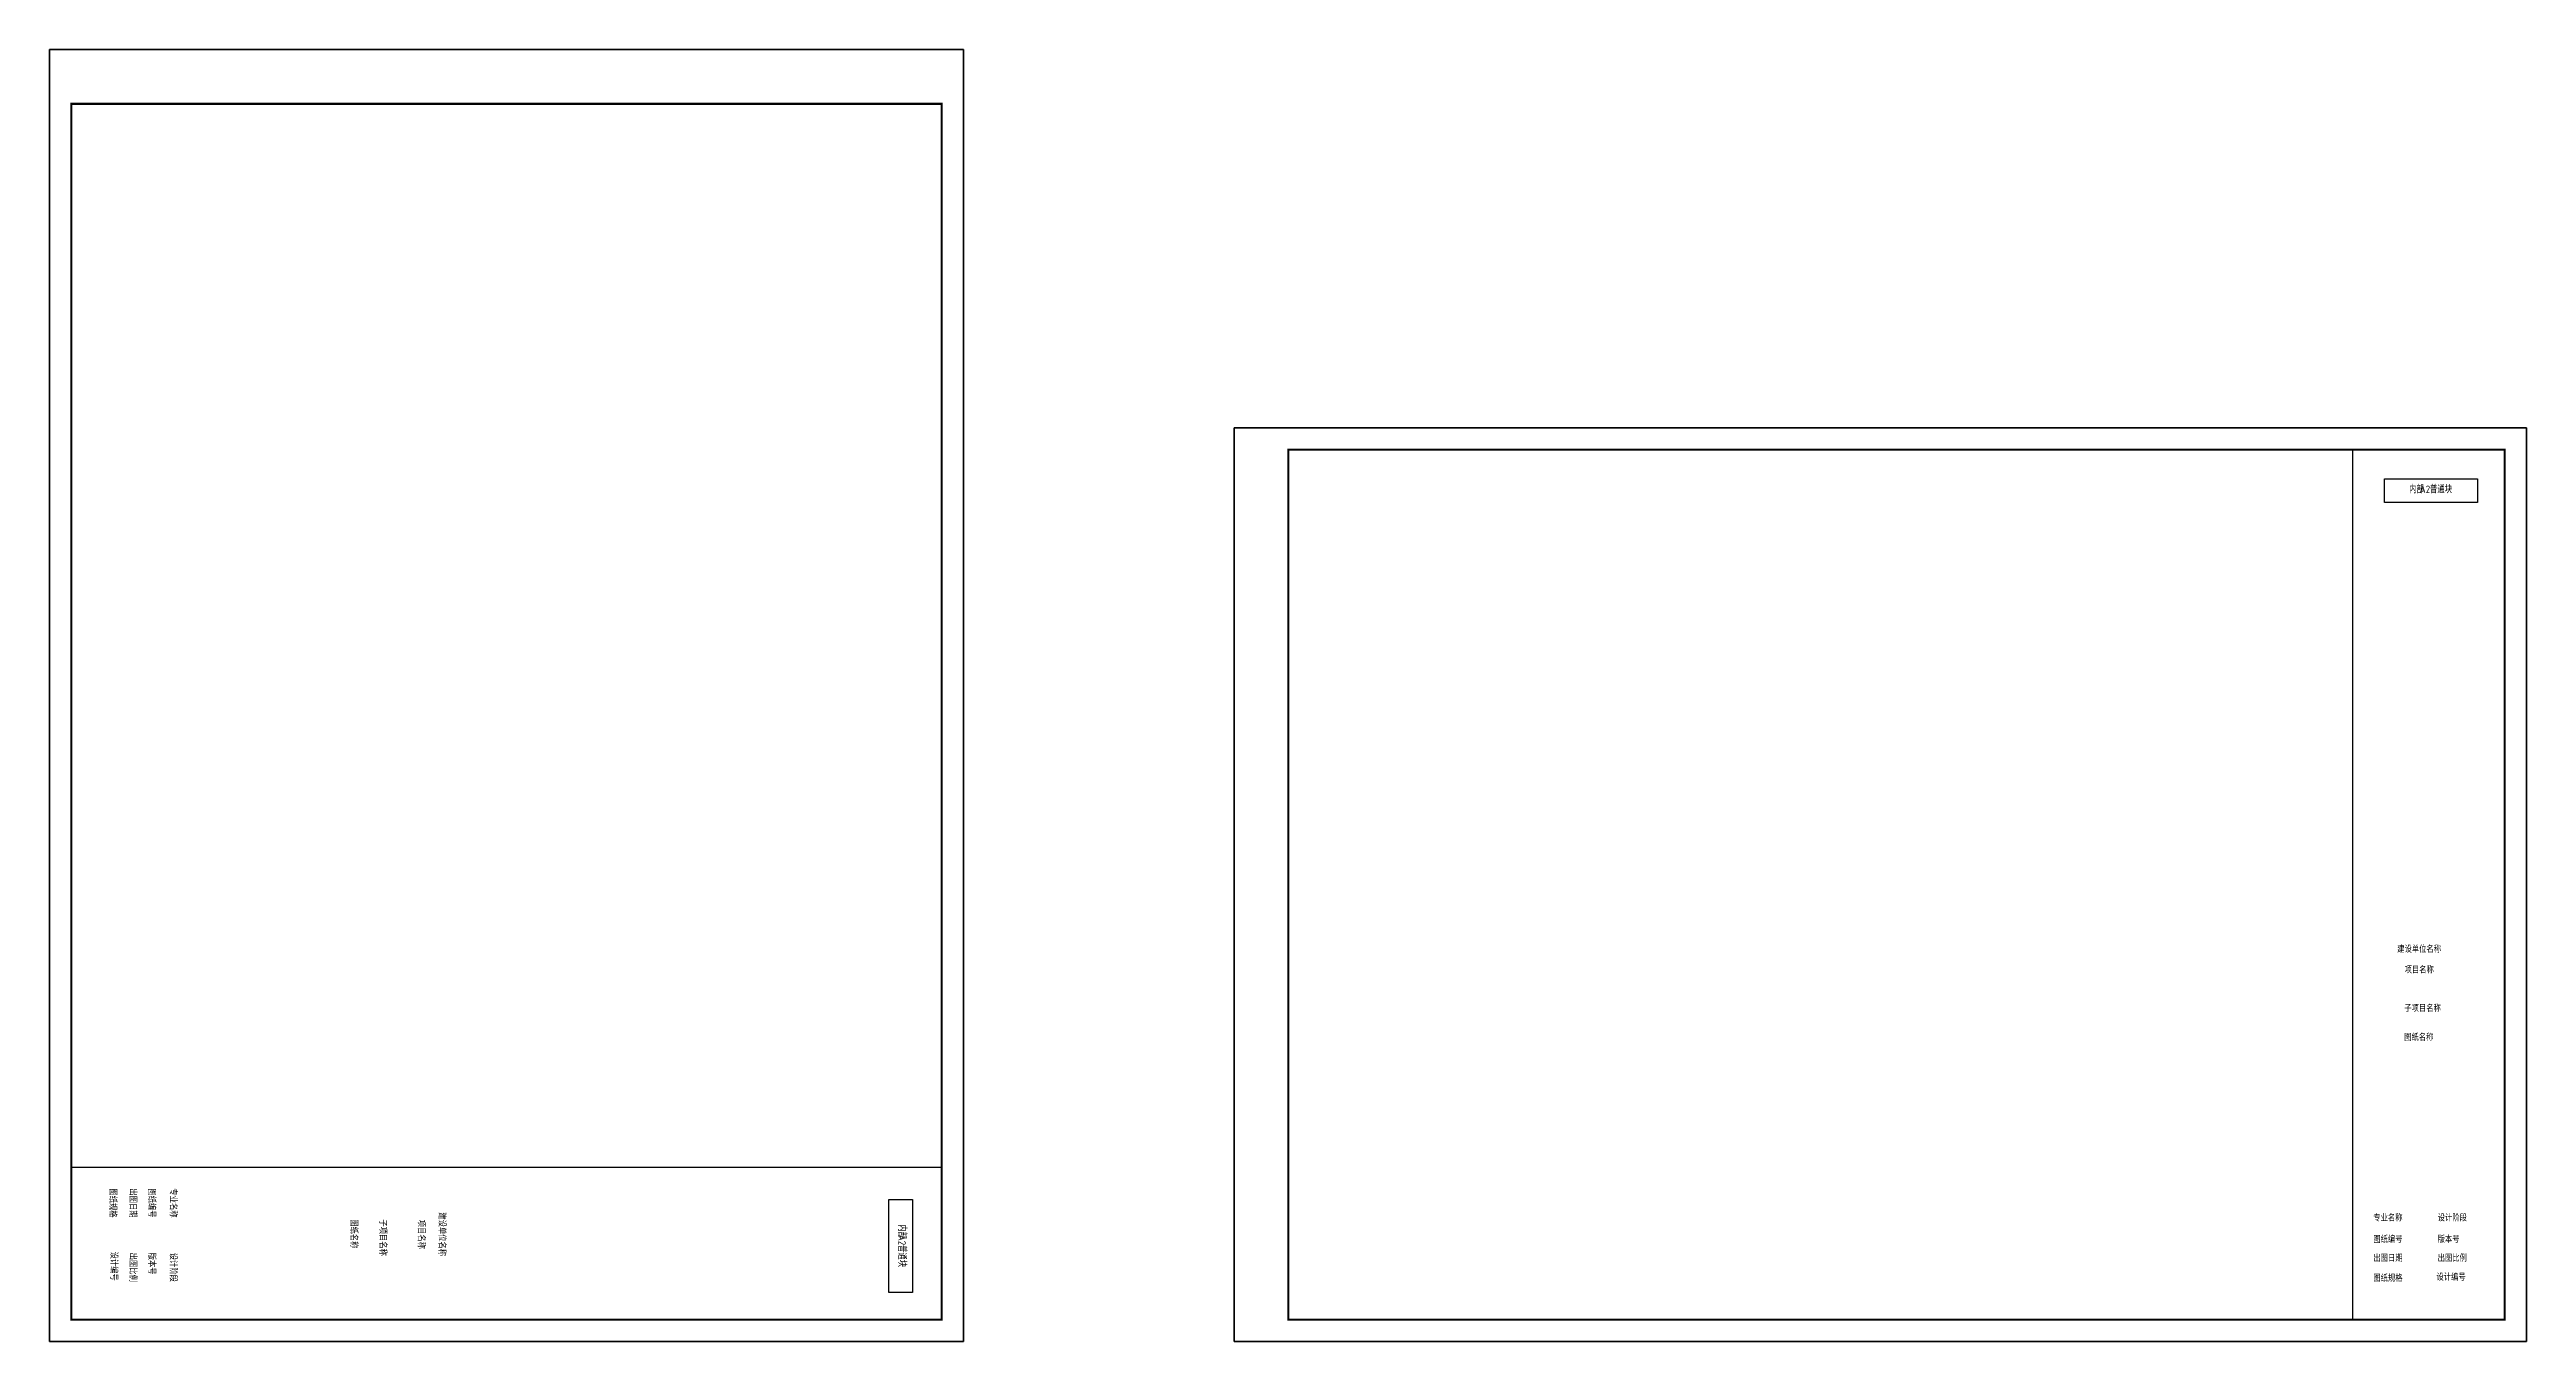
# Model space of a CAD drawing. Extents: x 155929 to 1124874, y 48921 to 424676.
# Drawn here: x 474622 to 588460, y 181871 to 241271 of the extents above; entities that cross this region are included whole.
import ezdxf
from ezdxf.enums import TextEntityAlignment as Align

# ---------------------------------------------------------------- set-up
doc = ezdxf.new("R2010")
doc.units = 0
doc.header["$LTSCALE"] = 1000
doc.header["$MEASUREMENT"] = 0
for name, color, linetype in [('dy_quyu', 7, 'Continuous'), ('PUB_TEXT', 7, 'Continuous'), ('tuqian_neibu_pl', 7, 'Continuous')]:
    doc.layers.add(name, color=color, linetype=linetype)
doc.styles.get("Standard").update_dxf_attribs({"font": 'gbenor.shx', "bigfont": 'gbcbig.shx'})
doc.styles.add('宋体', font='', dxfattribs={"width": 0.8})
doc.styles.get('宋体').set_extended_font_data('SimSun')

# ---------------------------------------------------------------- blocks, each defined once
blk = doc.blocks.new('A2普通块')
for points in [[(-7000, 0), (0, 0), (0, 40000), (-7000, 40000)], [(-5526, 38657), (-1251, 38657), (-1251, 37576), (-5526, 37576)]]:
    blk.add_lwpolyline(points, close=True)
at = {"layer": 'PUB_TEXT'}
for s, height, p in [('内部', 337.6, (-4390, 38003)), ('A2', 350, (-3899, 38003)), ('普通块', 337.6, (-3432, 38003))]:
    blk.add_text(s, height=height, dxfattribs=at).set_placement(p)
blk = doc.blocks.new('A2_202511250831')
blk.add_lwpolyline([(58400, 41000), (51400, 41000), (51400, 1000), (58400, 1000)], close=True)
at = {"layer": 'tuqian_neibu_pl'}
blk.add_lwpolyline([(0, 0), (59400, 0), (59400, 42000), (0, 42000)], close=True, dxfattribs=at)
at = {"layer": 'tuqian_neibu_pl', "const_width": 100}
blk.add_lwpolyline([(2500, 1000), (58400, 1000), (58400, 41000), (2500, 41000)], close=True, dxfattribs=at)
blk.add_blockref('A2普通块', (58400, 1000))
at = {"style": '宋体', "width": 0.8}
for tag, p in [('建设单位名称', (54489, 18064)), ('项目名称', (54489, 17109)), ('子项目名称', (54643, 15343)), ('图纸名称', (54481, 14011))]:
    blk.add_attdef(tag, text='', height=300, dxfattribs=at).set_placement(p, align=Align.MIDDLE_CENTER)
for tag, p in [('专业名称', (52361, 5855)), ('设计阶段', (55318, 5855)), ('图纸编号', (52361, 4866)), ('版本号', (55318, 4866)), ('出图日期', (52361, 4000)), ('出图比例', (55318, 4000)), ('图纸规格', (52361, 3078)), ('设计编号', (55265, 3129))]:
    blk.add_attdef(tag, text='', height=300, dxfattribs=at).set_placement(p, align=Align.TOP_LEFT)

msp = doc.modelspace()

# ---------------------------------------------------------------- linework, layer by layer
at = {"layer": 'dy_quyu'}
for points in [[(474622, 181871), (474622, 241271), (516622, 241271), (516622, 181871)], [(474622, 181871), (474622, 241271), (516622, 241271), (516622, 181871)], [(529060, 181871), (529060, 223871), (588460, 223871), (588460, 181871)], [(529060, 181871), (529060, 223871), (588460, 223871), (588460, 181871)]]:
    msp.add_lwpolyline(points, close=True, dxfattribs=at)

# ---------------------------------------------------------------- block references
ref = msp.add_blockref('A2_202511250831', (474622, 241271), dxfattribs=dict(at, rotation=270))
ref.add_attrib('项目名称_001', '项目名称', (491576, 187469), dxfattribs={"layer": '0', "height": 300, "rotation": 270, "style": '宋体', "width": 0.8})
ref.add_attrib('图纸名称_001', '图纸名称', (488477, 187491), dxfattribs={"layer": '0', "height": 300, "rotation": 270, "style": '宋体', "width": 0.8})
ref.add_attrib('子项目名称_001', '子项目名称', (489810, 187484), dxfattribs={"layer": '0', "height": 300, "rotation": 270, "style": '宋体', "width": 0.8})
ref.add_attrib('建设单位名称_001', '建设单位名称', (492530, 187811), dxfattribs={"layer": '0', "height": 300, "rotation": 270, "style": '宋体', "width": 0.8})
ref.add_attrib('专业名称', '专业名称', dxfattribs={"layer": '0', "height": 300, "rotation": 270, "style": '宋体', "width": 0.8}).set_placement((480477, 188909), align=Align.TOP_LEFT)
ref.add_attrib('设计阶段', '设计阶段', dxfattribs={"layer": '0', "height": 300, "rotation": 270, "style": '宋体', "width": 0.8}).set_placement((480477, 185952), align=Align.TOP_LEFT)
ref.add_attrib('图纸编号', '图纸编号', dxfattribs={"layer": '0', "height": 300, "rotation": 270, "style": '宋体', "width": 0.8}).set_placement((479488, 188909), align=Align.TOP_LEFT)
ref.add_attrib('版本号', '版本号', dxfattribs={"layer": '0', "height": 300, "rotation": 270, "style": '宋体', "width": 0.8}).set_placement((479488, 185952), align=Align.TOP_LEFT)
ref.add_attrib('出图日期', '出图日期', dxfattribs={"layer": '0', "height": 300, "rotation": 270, "style": '宋体', "width": 0.8}).set_placement((478622, 188909), align=Align.TOP_LEFT)
ref.add_attrib('出图比例', '出图比例', dxfattribs={"layer": '0', "height": 300, "rotation": 270, "style": '宋体', "width": 0.8}).set_placement((478622, 185952), align=Align.TOP_LEFT)
ref.add_attrib('图纸规格', '图纸规格', dxfattribs={"layer": '0', "height": 300, "rotation": 270, "style": '宋体', "width": 0.8}).set_placement((477700, 188909), align=Align.TOP_LEFT)
ref.add_attrib('设计编号', '设计编号', dxfattribs={"layer": '0', "height": 300, "rotation": 270, "style": '宋体', "width": 0.8}).set_placement((477751, 186006), align=Align.TOP_LEFT)
ref = msp.add_blockref('A2_202511250831', (474622, 241271), dxfattribs=dict(at, rotation=270))
ref.add_attrib('项目名称_001', '项目名称', (491576, 187469), dxfattribs={"layer": '0', "height": 300, "rotation": 270, "style": '宋体', "width": 0.8})
ref.add_attrib('图纸名称_001', '图纸名称', (488477, 187491), dxfattribs={"layer": '0', "height": 300, "rotation": 270, "style": '宋体', "width": 0.8})
ref.add_attrib('子项目名称_001', '子项目名称', (489810, 187484), dxfattribs={"layer": '0', "height": 300, "rotation": 270, "style": '宋体', "width": 0.8})
ref.add_attrib('建设单位名称_001', '建设单位名称', (492530, 187811), dxfattribs={"layer": '0', "height": 300, "rotation": 270, "style": '宋体', "width": 0.8})
ref.add_attrib('专业名称', '专业名称', dxfattribs={"layer": '0', "height": 300, "rotation": 270, "style": '宋体', "width": 0.8}).set_placement((480477, 188909), align=Align.TOP_LEFT)
ref.add_attrib('设计阶段', '设计阶段', dxfattribs={"layer": '0', "height": 300, "rotation": 270, "style": '宋体', "width": 0.8}).set_placement((480477, 185952), align=Align.TOP_LEFT)
ref.add_attrib('图纸编号', '图纸编号', dxfattribs={"layer": '0', "height": 300, "rotation": 270, "style": '宋体', "width": 0.8}).set_placement((479488, 188909), align=Align.TOP_LEFT)
ref.add_attrib('版本号', '版本号', dxfattribs={"layer": '0', "height": 300, "rotation": 270, "style": '宋体', "width": 0.8}).set_placement((479488, 185952), align=Align.TOP_LEFT)
ref.add_attrib('出图日期', '出图日期', dxfattribs={"layer": '0', "height": 300, "rotation": 270, "style": '宋体', "width": 0.8}).set_placement((478622, 188909), align=Align.TOP_LEFT)
ref.add_attrib('出图比例', '出图比例', dxfattribs={"layer": '0', "height": 300, "rotation": 270, "style": '宋体', "width": 0.8}).set_placement((478622, 185952), align=Align.TOP_LEFT)
ref.add_attrib('图纸规格', '图纸规格', dxfattribs={"layer": '0', "height": 300, "rotation": 270, "style": '宋体', "width": 0.8}).set_placement((477700, 188909), align=Align.TOP_LEFT)
ref.add_attrib('设计编号', '设计编号', dxfattribs={"layer": '0', "height": 300, "rotation": 270, "style": '宋体', "width": 0.8}).set_placement((477751, 186006), align=Align.TOP_LEFT)
ref = msp.add_blockref('A2_202511250831', (529060, 181871), dxfattribs=at)
ref.add_attrib('项目名称_001', '项目名称', (582862, 198825), dxfattribs={"layer": '0', "height": 300, "style": '宋体', "width": 0.8})
ref.add_attrib('图纸名称_001', '图纸名称', (582840, 195726), dxfattribs={"layer": '0', "height": 300, "style": '宋体', "width": 0.8})
ref.add_attrib('子项目名称_001', '子项目名称', (582847, 197058), dxfattribs={"layer": '0', "height": 300, "style": '宋体', "width": 0.8})
ref.add_attrib('建设单位名称_001', '建设单位名称', (582520, 199779), dxfattribs={"layer": '0', "height": 300, "style": '宋体', "width": 0.8})
ref.add_attrib('专业名称', '专业名称', dxfattribs={"layer": '0', "height": 300, "style": '宋体', "width": 0.8}).set_placement((581422, 187726), align=Align.TOP_LEFT)
ref.add_attrib('设计阶段', '设计阶段', dxfattribs={"layer": '0', "height": 300, "style": '宋体', "width": 0.8}).set_placement((584379, 187726), align=Align.TOP_LEFT)
ref.add_attrib('图纸编号', '图纸编号', dxfattribs={"layer": '0', "height": 300, "style": '宋体', "width": 0.8}).set_placement((581422, 186737), align=Align.TOP_LEFT)
ref.add_attrib('版本号', '版本号', dxfattribs={"layer": '0', "height": 300, "style": '宋体', "width": 0.8}).set_placement((584379, 186737), align=Align.TOP_LEFT)
ref.add_attrib('出图日期', '出图日期', dxfattribs={"layer": '0', "height": 300, "style": '宋体', "width": 0.8}).set_placement((581422, 185871), align=Align.TOP_LEFT)
ref.add_attrib('出图比例', '出图比例', dxfattribs={"layer": '0', "height": 300, "style": '宋体', "width": 0.8}).set_placement((584379, 185871), align=Align.TOP_LEFT)
ref.add_attrib('图纸规格', '图纸规格', dxfattribs={"layer": '0', "height": 300, "style": '宋体', "width": 0.8}).set_placement((581422, 184949), align=Align.TOP_LEFT)
ref.add_attrib('设计编号', '设计编号', dxfattribs={"layer": '0', "height": 300, "style": '宋体', "width": 0.8}).set_placement((584325, 185000), align=Align.TOP_LEFT)
ref = msp.add_blockref('A2_202511250831', (529060, 181871), dxfattribs=at)
ref.add_attrib('项目名称_001', '项目名称', (582862, 198825), dxfattribs={"layer": '0', "height": 300, "style": '宋体', "width": 0.8})
ref.add_attrib('图纸名称_001', '图纸名称', (582840, 195726), dxfattribs={"layer": '0', "height": 300, "style": '宋体', "width": 0.8})
ref.add_attrib('子项目名称_001', '子项目名称', (582847, 197058), dxfattribs={"layer": '0', "height": 300, "style": '宋体', "width": 0.8})
ref.add_attrib('建设单位名称_001', '建设单位名称', (582520, 199779), dxfattribs={"layer": '0', "height": 300, "style": '宋体', "width": 0.8})
ref.add_attrib('专业名称', '专业名称', dxfattribs={"layer": '0', "height": 300, "style": '宋体', "width": 0.8}).set_placement((581422, 187726), align=Align.TOP_LEFT)
ref.add_attrib('设计阶段', '设计阶段', dxfattribs={"layer": '0', "height": 300, "style": '宋体', "width": 0.8}).set_placement((584379, 187726), align=Align.TOP_LEFT)
ref.add_attrib('图纸编号', '图纸编号', dxfattribs={"layer": '0', "height": 300, "style": '宋体', "width": 0.8}).set_placement((581422, 186737), align=Align.TOP_LEFT)
ref.add_attrib('版本号', '版本号', dxfattribs={"layer": '0', "height": 300, "style": '宋体', "width": 0.8}).set_placement((584379, 186737), align=Align.TOP_LEFT)
ref.add_attrib('出图日期', '出图日期', dxfattribs={"layer": '0', "height": 300, "style": '宋体', "width": 0.8}).set_placement((581422, 185871), align=Align.TOP_LEFT)
ref.add_attrib('出图比例', '出图比例', dxfattribs={"layer": '0', "height": 300, "style": '宋体', "width": 0.8}).set_placement((584379, 185871), align=Align.TOP_LEFT)
ref.add_attrib('图纸规格', '图纸规格', dxfattribs={"layer": '0', "height": 300, "style": '宋体', "width": 0.8}).set_placement((581422, 184949), align=Align.TOP_LEFT)
ref.add_attrib('设计编号', '设计编号', dxfattribs={"layer": '0', "height": 300, "style": '宋体', "width": 0.8}).set_placement((584325, 185000), align=Align.TOP_LEFT)

doc.saveas('drawing.dxf')
